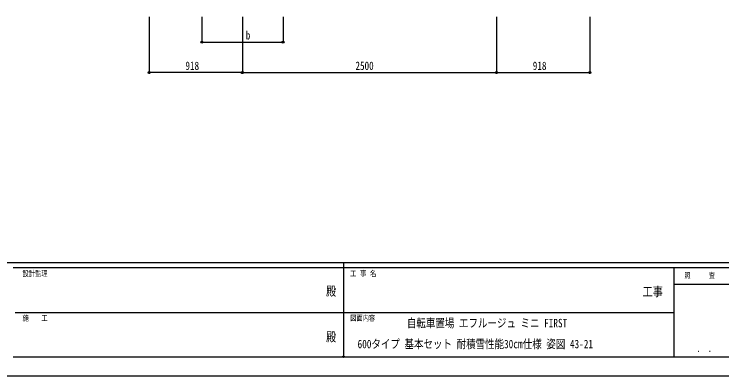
# Model space of a CAD drawing. Units: millimetres, scale not verified. Extents: x -10512 to 10512, y -7425 to 7425.
# Drawn here: x -3253 to 3711, y -7425 to -3866 of the extents above; entities that cross this region are included whole.
import ezdxf
from ezdxf.enums import TextEntityAlignment as Align

# ---------------------------------------------------------------- set-up
doc = ezdxf.new("R2010")
doc.units = ezdxf.units.MM
doc.header["$LTSCALE"] = 30
doc.header["$PDMODE"] = 32
doc.header["$PDSIZE"] = 15
for name, color, linetype in [('0-2_USER1', 3, 'Continuous'), ('0-6_YKK_D', 6, 'Continuous'), ('0-7_YKK_ZWAK', 7, 'Continuous')]:
    doc.layers.add(name, color=color, linetype=linetype)
doc.styles.add('ＭＳ ゴシック', font='')
doc.styles.get('ＭＳ ゴシック').set_extended_font_data('MS Gothic')

msp = doc.modelspace()

# ---------------------------------------------------------------- linework, layer by layer
at = {"layer": '0-6_YKK_D'}
for p, q in [((-1924.96, -3890.74), (-1924.96, -4441.74)), ((-1406.91, -3890.8), (-1406.91, -4141.74)), ((-1006.96, -3890.74), (-1006.96, -4441.74)), ((-1006.96, -3890.74), (-1006.96, -4441.74)), ((-607.16, -3890.8), (-607.16, -4141.74)), ((1493.04, -3890.74), (1493.04, -4441.74)), ((1493.04, -3890.74), (1493.04, -4441.74)), ((2411.04, -3890.74), (2411.04, -4441.74)), ((-1406.91, -4140.74), (-607.16, -4140.74)), ((-1006.96, -4440.74), (-1924.96, -4440.74)), ((-1006.96, -4440.74), (1493.04, -4440.74)), ((1493.04, -4440.74), (2411.04, -4440.74))]:
    msp.add_line(p, q, dxfattribs=at)
for centre in [(-1406.91, -4140.74), (-607.16, -4140.74), (-1924.96, -4440.74), (-1006.96, -4440.74), (-1006.96, -4440.74), (1493.04, -4440.74), (1493.04, -4440.74), (2411.04, -4440.74)]:
    msp.add_circle(centre, 10.62, dxfattribs=at)
at = {"layer": '0-7_YKK_ZWAK'}
for p, q in [((9737.55, -6312.5), (-9762.45, -6312.5)), ((-12.45, -6312.5), (-12.45, -7237.5)), ((-12.45, -6362.5), (-3262.45, -6362.5)), ((3237.55, -6362.5), (-12.45, -6362.5)), ((4962.55, -6525), (3237.55, -6525)), ((-3243.7, -6800), (-12.45, -6800)), ((-12.45, -6800), (3237.55, -6800)), ((-3262.45, -7237.5), (-12.45, -7237.5)), ((-12.45, -7237.5), (3237.55, -7237.5)), ((3237.55, -7237.5), (4962.55, -7237.5))]:
    msp.add_line(p, q, dxfattribs=at)
msp.add_lwpolyline([(-10512.5, -7425), (10512.5, -7425), (10512.5, 7425), (-10512.5, 7425)], close=True, dxfattribs=at)
msp.add_lwpolyline([(4962.55, -6362.5), (3237.55, -6362.5), (3237.55, -7237.5)], dxfattribs=at)
msp.add_point((-12.45, -7237.5), dxfattribs=at)

# ---------------------------------------------------------------- texts
at = {"layer": '0-2_USER1', "style": 'ＭＳ ゴシック', "width": 0.8}
for s, p in [('自転車置場 エフルージュ ミニ FIRST', (611.55, -6972.71)), ('600タイプ 基本セット 耐積雪性能30㎝仕様 姿図 43-21', (126.22, -7178.54))]:
    msp.add_text(s, height=83.39, dxfattribs=at).set_placement(p, align=Align.BOTTOM_LEFT)
at = {"layer": '0-6_YKK_D', "style": 'ＭＳ ゴシック', "width": 0.8}
for s, p in [('b', (-974.51, -4139.74)), ('918', (-1567.96, -4439.74)), ('2500', (105.04, -4439.74)), ('918', (1850.04, -4439.74))]:
    msp.add_text(s, height=82.48, dxfattribs=at).set_placement(p, align=Align.BOTTOM_LEFT)
at = {"layer": '0-7_YKK_ZWAK', "style": 'ＭＳ ゴシック', "width": 0.8}
for s, height, p in [('設計監理', 54.99, (-3170.78, -6462.5)), ('工 事 名', 54.99, (53.17, -6462.5)), ('照     査', 54.99, (3341.05, -6481.25)), ('殿', 91.64, (-184.17, -6664.58)), ('工事', 91.64, (2930.83, -6668.66)), ('施\u3000\u3000工', 54.99, (-3170.78, -6900)), ('図面内容', 54.99, (53.17, -6900)), ('殿', 91.64, (-184.17, -7114.58)), ('． ．', 64.79, (3462.5, -7210.88))]:
    msp.add_text(s, height=height, dxfattribs=at).set_placement(p, align=Align.BOTTOM_LEFT)

doc.saveas('drawing.dxf')
